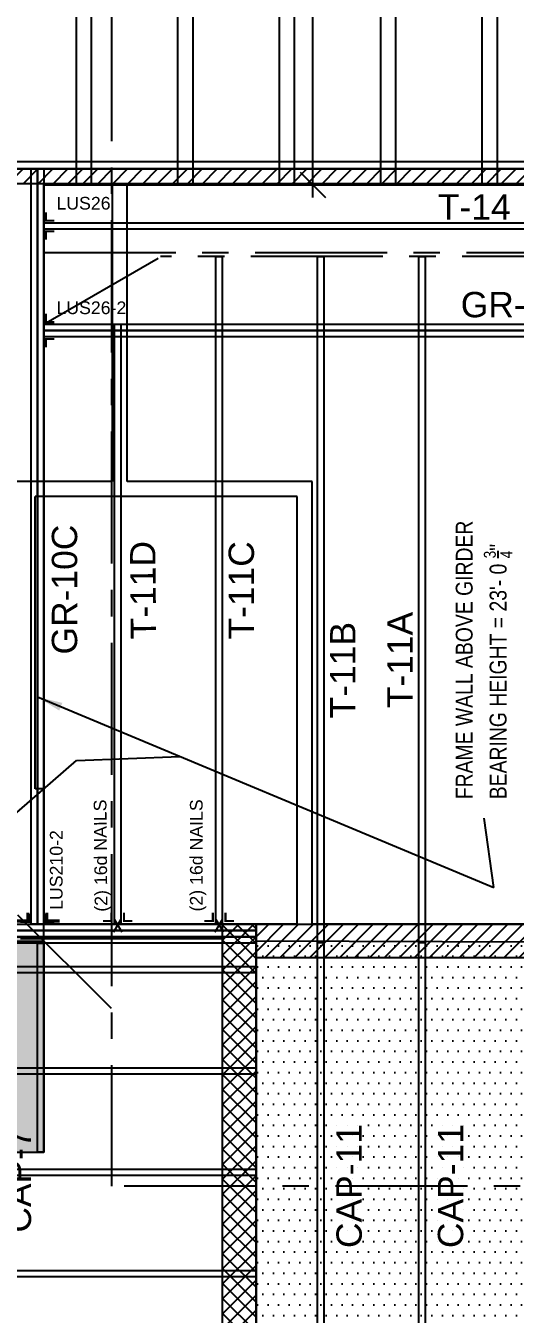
# Model space of a CAD drawing. Header units: inches. Extents: x -1174 to 3208, y -125 to 2788.
# Drawn here: x 1325.2 to 1441, y 837.8 to 1142.8 of the extents above; entities that cross this region are included whole.
import ezdxf
from ezdxf.enums import TextEntityAlignment as Align

# ---------------------------------------------------------------- set-up
doc = ezdxf.new("R2010")
doc.units = ezdxf.units.IN
doc.header["$LTSCALE"] = 25
doc.header["$MEASUREMENT"] = 0
doc.header["$PDMODE"] = 34
doc.header["$PDSIZE"] = 0.08
doc.linetypes.add('CENTER', pattern=[2, 1.25, -0.25, 0.25, -0.25])
for name, color, linetype in [('1WEXTERIOR', 150, 'Continuous'), ('1WFIXTURES', 3, 'Continuous'), ('1WINTERIOR', 4, 'Continuous'), ('2WEXTERIOR', 190, 'Continuous'), ('R_connectors', 150, 'Continuous'), ('R_connectors_text', 150, 'Continuous'), ('RDIM', 2, 'Continuous'), ('RMARK', 80, 'Continuous'), ('ROOF', 7, 'CENTER'), ('RTRUSS', 30, 'Continuous')]:
    doc.layers.add(name, color=color, linetype=linetype)
doc.styles.add('Dim', font='ARIALN.TTF')
doc.styles.add('Plane', font='arial.ttf')
doc.dimstyles.new('Clearspan', dxfattribs={"dimscale": 48, "dimtxt": 0.083333, "dimasz": 0.125, "dimexe": 0.0625, "dimexo": 0.0625, "dimgap": 0.09375, "dimtad": 0, "dimtoh": 1, "dimdec": 4, "dimzin": 3, "dimdsep": 46, "dimlunit": 4, "dimtxsty": 'Dim', "dimblk": 'OBLIQUE', "dimcen": 0.09375, "dimdle": 0.0625, "dimazin": 0, "dimtfac": 1, "dimtdec": 4, "dimtix": 1, "dimtmove": 2, "dimatfit": 3, "dimfxl": 1, "dimfrac": 2, "dimtolj": 1, "dimtzin": 3, "dimarcsym": 0})

# ---------------------------------------------------------------- blocks, each defined once
blk = doc.blocks.new('LUS26')
at = {"const_width": 0.5}
for points in [[(-1.5, -2.75), (-1.5, -0.75), (-3.5, -0.75)], [(1.5, -2.75), (1.5, -0.75), (3.5, -0.75)]]:
    blk.add_lwpolyline(points, dxfattribs=at)
blk = doc.blocks.new('hanger3.0')
at = {"color": 0, "const_width": 0.5}
for points in [[(2.5, 2), (0.5, 2), (0.5, 4)], [(0.5, -4), (0.5, -2), (2.5, -2)]]:
    blk.add_lwpolyline(points, dxfattribs=at)
blk = doc.blocks.new('hanger16dNAILS')
at = {"color": 0, "const_width": 0.5}
for points in [[(1.12, -0.75), (-1.91, 1)], [(1.12, 0.75), (-1.91, -1)]]:
    blk.add_lwpolyline(points, dxfattribs=at)
blk = doc.blocks.new('hanger1.5')
at = {"color": 0, "const_width": 0.5}
for points in [[(2.5, 1.25), (0.5, 1.25), (0.5, 3.25)], [(0.5, -3.25), (0.5, -1.25), (2.5, -1.25)]]:
    blk.add_lwpolyline(points, dxfattribs=at)
blk = doc.blocks.new('_OBLIQUE')
at = {"color": 0, "linetype": 'ByBlock'}
blk.add_line((-0.5, -0.5), (0.5, 0.5), dxfattribs=at)
blk = doc.blocks.new('*D327')
at = {"layer": 'Defpoints', "color": 0, "transparency": 16777216}
for p in [(1388.68, 1335.35), (1393.09, 1335.35), (1388.68, 1105.1)]:
    blk.add_point(p, dxfattribs=at)
at = {"layer": 'RDIM', "color": 0, "lineweight": -2, "transparency": 16777216}
for p, q in [((1393.09, 1338.35), (1393.09, 1234.03)), ((1391.68, 1335.35), (1396.09, 1335.35)), ((1393.09, 1102.1), (1393.09, 1206.42)), ((1391.68, 1105.1), (1396.09, 1105.1))]:
    blk.add_line(p, q, dxfattribs=at)
at = {"layer": 'RDIM', "color": 0, "lineweight": -2, "transparency": 16777216, "xscale": 6, "yscale": 6, "zscale": 6}
for p, rotation in [((1393.09, 1335.35), 90), ((1393.09, 1105.1), 270)]:
    blk.add_blockref('_OBLIQUE', p, dxfattribs=dict(at, rotation=rotation))
at = {"layer": 'RDIM', "color": 0, "transparency": 16777216, "insert": (1393.09, 1220.23), "char_height": 4, "attachment_point": 5, "rotation": 90, "style": 'Dim'}
blk.add_mtext('\\A1;19\'-2 1/4"', dxfattribs=at)

msp = doc.modelspace()

# ---------------------------------------------------------------- hatches: boundary and pattern name
at = {"layer": '1WFIXTURES'}
h = msp.add_hatch(dxfattribs=at)
h.set_pattern_fill('ANSI31', color=256, scale=20)
h.paths.add_polyline_path([(1527.67545, 1072.10261), (1527.67545, 1105.35261), (1252.17545, 1105.35261), (1252.17545, 1108.85261), (1491.17545, 1108.85261), (1491.17545, 1110.85261), (1533.17545, 1110.85261), (1533.17545, 1072.10261)])
h = msp.add_hatch(dxfattribs=at)
h.set_pattern_fill('ANSI37', color=1, scale=20)
h.paths.add_polyline_path([(1427.67545, 664.10261), (1427.67545, 822.10261), (1379.67545, 822.10261), (1379.67545, 930.10261), (1371.67545, 930.10261), (1371.67545, 814.10261), (1419.67545, 814.10261), (1419.67545, 664.10261)])
h = msp.add_hatch(dxfattribs=at)
h.set_pattern_fill('ANSI31', color=256, scale=20)
h.paths.add_polyline_path([(1379.67545, 930.10261), (1527.67545, 930.10261), (1527.67545, 922.10261), (1379.67545, 922.10261)])
at = {"layer": 'RDIM'}
h = msp.add_hatch(dxfattribs=at)
h.set_pattern_fill('DOTS', color=2, scale=40)
h.paths.add_polyline_path([(1035.67545, 992.10261), (1035.67545, 876.10261), (1329.42545, 876.10261), (1329.42545, 927.10261), (1211.17545, 926.10261), (1211.17545, 992.10261)])
h = msp.add_hatch(dxfattribs=at)
h.set_pattern_fill('DOTS', color=2, scale=40)
h.paths.add_polyline_path([(1467.67545, 925.79011), (1379.67545, 926.10261), (1379.67545, 810.41511), (1467.67545, 810.41511)])

# ---------------------------------------------------------------- linework, layer by layer
at = {"layer": '1WEXTERIOR'}
for p, q in [((1389.42545, 930.10261), (1371.67545, 930.10261)), ((1527.67545, 930.10261), (1392.92545, 930.10261)), ((1371.67545, 926.60261), (1371.67545, 817.60261)), ((1543.67545, 922.10261), (1379.67545, 922.10261)), ((1379.67545, 922.10261), (1379.67545, 822.10261))]:
    msp.add_line(p, q, dxfattribs=at)
at = {"layer": '1WFIXTURES'}
for points in [[(1527.67545, 1072.10261), (1527.67545, 1105.35261), (1252.17545, 1105.35261), (1252.17545, 1108.85261), (1491.17545, 1108.85261), (1491.17545, 1110.85261), (1533.17545, 1110.85261), (1533.17545, 1072.10261)], [(1379.67545, 930.10261), (1527.67545, 930.10261), (1527.67545, 922.10261), (1379.67545, 922.10261)]]:
    msp.add_lwpolyline(points, close=True, dxfattribs=at)
at = {"layer": '1WFIXTURES', "color": 1}
msp.add_lwpolyline([(1427.67545, 664.10261), (1427.67545, 822.10261), (1379.67545, 822.10261), (1379.67545, 930.10261), (1371.67545, 930.10261), (1371.67545, 814.10261), (1419.67545, 814.10261), (1419.67545, 664.10261)], close=True, dxfattribs=at)
at = {"layer": '1WINTERIOR'}
for p, q in [((1491.17545, 1108.85261), (1257.67545, 1108.85261)), ((1345.67545, 1105.35261), (1282.67545, 1105.35261)), ((1345.67545, 1034.85261), (1345.67545, 1105.35261)), ((1527.67545, 1105.35261), (1349.17545, 1105.35261)), ((1349.17545, 1034.85261), (1349.17545, 1105.35261)), ((1345.67545, 1034.85261), (1282.67545, 1034.85261)), ((1392.92545, 1034.85261), (1349.17545, 1034.85261)), ((1392.92545, 930.10261), (1392.92545, 1034.85261)), ((1389.42545, 1031.35261), (1327.42545, 1031.35261)), ((1327.42545, 962.10261), (1327.42545, 1031.35261)), ((1389.42545, 930.10261), (1389.42545, 1031.35261)), ((1329.42545, 962.10261), (1327.42545, 962.10261)), ((1329.42545, 930.10261), (1329.42545, 962.10261)), ((1371.67545, 930.10261), (1329.42545, 930.10261)), ((1371.67545, 926.60261), (1323.92545, 926.60261))]:
    msp.add_line(p, q, dxfattribs=at)
at = {"layer": '2WEXTERIOR'}
for p, q in [((1257.67545, 1110.60261), (1491.17545, 1110.60261)), ((1329.42545, 926.10261), (1329.42545, 1105.10261)), ((1329.42545, 1105.10261), (1496.67545, 1105.10261)), ((1277.17545, 926.10261), (1329.42545, 926.10261))]:
    msp.add_line(p, q, dxfattribs=at)
at = {"layer": 'RDIM'}
msp.add_lwpolyline([(1035.67545, 992.10261), (1035.67545, 876.10261), (1329.42545, 876.10261), (1329.42545, 927.10261), (1211.17545, 926.10261), (1211.17545, 992.10261)], close=True, dxfattribs=at)
at = {"layer": 'RDIM', "elevation": 260.25}
msp.add_lwpolyline([(1467.67545, 925.79011), (1379.67545, 926.10261), (1379.67545, 810.41511), (1467.67545, 810.41511), (1467.67545, 925.79011)], dxfattribs=at)
at = {"layer": 'ROOF'}
for p, q in [((1345.42545, 1146.70261), (1345.42545, 868.10261)), ((1329.42545, 1089.10261), (1512.67545, 1089.10261)), ((1329.42545, 1072.10261), (1357.07061, 1088.10261)), ((1559.67545, 1088.10261), (1357.07061, 1088.10261)), ((1345.42545, 910.10261), (1270.30045, 985.22761)), ((1479.67545, 868.10261), (1345.42545, 868.10261))]:
    msp.add_line(p, q, dxfattribs=at)
at = {"layer": 'RTRUSS'}
for points in [[(1337.17545, 1105.10261), (1337.17545, 1335.35261), (1340.67545, 1335.35261), (1340.67545, 1105.10261)], [(1361.17545, 1105.10261), (1361.17545, 1335.35261), (1364.67545, 1335.35261), (1364.67545, 1105.10261)], [(1385.17545, 1105.10261), (1385.17545, 1335.35261), (1388.67545, 1335.35261), (1388.67545, 1105.10261)], [(1409.17545, 1105.10261), (1409.17545, 1335.35261), (1412.67545, 1335.35261), (1412.67545, 1105.10261)], [(1433.17545, 1105.10261), (1433.17545, 1335.35261), (1436.67545, 1335.35261), (1436.67545, 1105.10261)], [(1326.42545, 930.10261), (1326.42545, 1108.85261), (1329.42545, 1108.85261), (1329.42545, 930.10261)], [(1326.42545, 930.10261), (1326.42545, 1108.85261), (1327.92545, 1108.85261), (1327.92545, 930.10261)], [(1327.92545, 930.10261), (1327.92545, 1108.85261), (1329.42545, 1108.85261), (1329.42545, 930.10261)], [(1329.42545, 1096.10261), (1533.17545, 1096.10261), (1533.17545, 1094.60261), (1329.42545, 1094.60261)], [(1370.17545, 930.10261), (1370.17545, 1088.10261), (1371.67545, 1088.10261), (1371.67545, 930.10261)], [(1394.17545, 664.10261), (1394.17545, 1088.10261), (1395.67545, 1088.10261), (1395.67545, 664.10261)], [(1418.17545, 664.10261), (1418.17545, 1088.10261), (1419.67545, 1088.10261), (1419.67545, 664.10261)], [(1329.42545, 1072.10261), (1543.67545, 1072.10261), (1543.67545, 1069.10261), (1329.42545, 1069.10261)], [(1329.42545, 1072.10261), (1543.67545, 1072.10261), (1543.67545, 1070.60261), (1329.42545, 1070.60261)], [(1329.42545, 1070.60261), (1543.67545, 1070.60261), (1543.67545, 1069.10261), (1329.42545, 1069.10261)], [(1346.17545, 930.10261), (1346.17545, 1072.10261), (1347.67545, 1072.10261), (1347.67545, 930.10261)], [(844.67545, 930.10261), (1379.67545, 930.10261), (1379.67545, 925.60261), (844.67545, 925.60261)], [(844.67545, 930.10261), (1379.67545, 930.10261), (1379.67545, 928.60261), (844.67545, 928.60261)], [(844.67545, 928.60261), (1379.67545, 928.60261), (1379.67545, 927.10261), (844.67545, 927.10261)], [(844.67545, 927.10261), (1379.67545, 927.10261), (1379.67545, 925.60261), (844.67545, 925.60261)], [(1327.92545, 876.10261), (1327.92545, 925.60261), (1329.42545, 925.60261), (1329.42545, 876.10261)], [(1394.17545, 810.41511), (1394.17545, 925.79011), (1395.67545, 925.79011), (1395.67545, 810.41511)], [(1418.17545, 810.41511), (1418.17545, 925.79011), (1419.67545, 925.79011), (1419.67545, 810.41511)], [(844.67545, 920.10261), (1379.67545, 920.10261), (1379.67545, 918.60261), (844.67545, 918.60261)], [(844.67545, 896.10261), (1379.67545, 896.10261), (1379.67545, 894.60261), (844.67545, 894.60261)], [(844.67545, 872.10261), (1379.67545, 872.10261), (1379.67545, 870.60261), (844.67545, 870.60261)], [(844.67545, 848.10261), (1379.67545, 848.10261), (1379.67545, 846.60261), (844.67545, 846.60261)]]:
    msp.add_lwpolyline(points, close=True, dxfattribs=at)

# ---------------------------------------------------------------- block references
at = {"layer": 'R_connectors', "color": 150}
for name, p in [('hanger1.5', (1329.42545, 1095.35261)), ('hanger3.0', (1329.42545, 1070.60261))]:
    msp.add_blockref(name, p, dxfattribs=at)
for name, p, rotation in [('hanger3.0', (1327.92545, 930.10261), 90), ('hanger16dNAILS', (1346.92545, 930.10261), 90.54393093394357), ('hanger16dNAILS', (1370.92545, 930.10261), 90)]:
    msp.add_blockref(name, p, dxfattribs=dict(at, rotation=rotation))
at = {"layer": 'RTRUSS', "xscale": -1.5, "rotation": 180}
msp.add_blockref('LUS26', (1327.92545, 930.10261), dxfattribs=at)
at = {"layer": 'RTRUSS', "rotation": 180}
for p in [(1346.92545, 930.10261), (1370.92545, 930.10261)]:
    msp.add_blockref('LUS26', p, dxfattribs=at)

# ---------------------------------------------------------------- texts
at = {"layer": 'R_connectors_text', "color": 150, "style": 'Plane'}
for s, p in [('LUS26', (1332.42545, 1098.35261)), ('LUS26-2', (1332.42545, 1073.60261))]:
    msp.add_text(s, height=3, dxfattribs=at).set_placement(p, align=Align.BOTTOM_LEFT)
for s, rotation, p in [('(2) 16d NAILS', 90.5439309, (1345.39714, 933.07399)), ('(2) 16d NAILS', 90, (1367.92545, 933.10261)), ('LUS210-2', 90, (1334.78349, 933.48248))]:
    msp.add_text(s, height=3, rotation=rotation, dxfattribs=at).set_placement(p, align=Align.BOTTOM_LEFT)
at = {"layer": 'RDIM', "insert": (1433.60081, 959.67678), "char_height": 4, "attachment_point": 4, "rotation": 90, "style": 'Dim'}
msp.add_mtext('\\A1;FRAME WALL ABOVE GIRDER\\PBEARING HEIGHT = 23\'- 0 {\\H0.7x;\\S3/4;}"', dxfattribs=at)
at = {"layer": 'RDIM', "insert": (1366.13249, 969.8126), "char_height": 4, "attachment_point": 4, "style": 'Dim'}
msp.add_mtext('\\A1;', dxfattribs=at)
at = {"layer": 'RMARK', "color": 2, "style": 'Plane'}
for s, p in [('T-14', (1431.30045, 1099.85956)), ('GR-11', (1440.43388, 1076.75141))]:
    msp.add_text(s, height=6, dxfattribs=at).set_placement(p, align=Align.MIDDLE_CENTER)
for s, rotation, p in [('GR-10C', 90, (1334.33688, 1009.30109)), ('T-11D', 90.5439309, (1352.92518, 1009.15957)), ('T-11C', 90, (1376.17545, 1009.10261)), ('T-11A', 90, (1413.70189, 992.61904)), ('T-11B', 90, (1400.17545, 990.22955)), ('CAP-11', 90, (1401.67545, 868.10261)), ('CAP-11', 90, (1425.67545, 868.10261)), ('CAP-7', 90, (1323.42545, 869.42534))]:
    msp.add_text(s, height=6, rotation=rotation, dxfattribs=at).set_placement(p, align=Align.MIDDLE_CENTER)

# ---------------------------------------------------------------- dimensions: what is measured, and where the dimension line sits
at = {"layer": 'RDIM'}
dim = msp.add_linear_dim(base=(1393.0876, 1335.35261), p1=(1388.67545, 1105.10261), p2=(1388.67545, 1335.35261), angle=90, dimstyle='Clearspan', dxfattribs=at)
dim.commit()
dim.dimension.update_dxf_attribs({"geometry": '*D327', "text_midpoint": (1393.0876, 1220.22761)})

# ---------------------------------------------------------------- leaders
at = {"layer": 'RDIM', "annotation_type": 0, "has_hookline": 1, "hookline_direction": 0, "text_width": 65.49523, "horizontal_direction": (0, 1, 0)}
msp.add_leader([(1327.92545, 983.87984), (1435.90563, 938.81558), (1433.60081, 955.17678)], dimstyle='Clearspan', dxfattribs=at)
at = {"layer": 'RDIM'}
msp.add_leader([(1290.85478, 928.60261), (1337.17765, 968.81643), (1361.63249, 969.8126)], dimstyle='Clearspan', dxfattribs=at)

doc.saveas('drawing.dxf')
